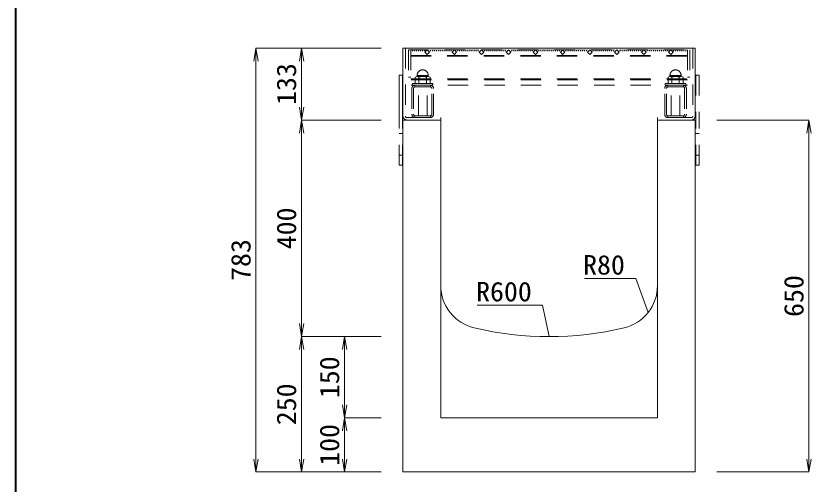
# Model space of a CAD drawing. Units: millimetres at full size. Extents: x -734 to 58102, y 49499 to 87169.
# Drawn here: x 39517 to 40986, y 77041 to 77905 of the extents above; entities that cross this region are included whole.
import ezdxf
from ezdxf.enums import TextEntityAlignment as Align

# ---------------------------------------------------------------- set-up
doc = ezdxf.new("R2010")
doc.units = ezdxf.units.MM
doc.header["$LTSCALE"] = 50
doc.linetypes.add('USER1', pattern=[1.35, 0.75, -0.6])
for name, color, linetype, lineweight in [('図枠', 7, 'Continuous', 5), ('寸法線', 7, 'Continuous', 13), ('引出線', 4, 'Continuous', 13), ('本体', 2, 'Continuous', 20), ('ｸﾞﾚｰﾁﾝｸﾞ', 7, 'USER1', 9)]:
    doc.layers.add(name, color=color, linetype=linetype, lineweight=lineweight)
doc.styles.add('ＭＳ 明朝', font='')
doc.styles.get('ＭＳ 明朝').set_extended_font_data('MS Mincho')

# ---------------------------------------------------------------- blocks, each defined once
blk = doc.blocks.new('open_arrow')
at = {"color": 0, "linetype": 'Continuous', "lineweight": -2}
blk.add_lwpolyline([(7.5, 1.25), (0, 0), (7.5, -1.25)], dxfattribs=at)

msp = doc.modelspace()

# ---------------------------------------------------------------- linework, layer by layer
at = {"layer": '図枠', "lineweight": 40}
msp.add_line((39516.87, 74575.27), (39516.87, 80115.27), dxfattribs=at)
at = {"layer": '寸法線'}
for p, q in [((39960.26, 77063.03), (39960.26, 77846.03)), ((40191.67, 77846.03), (39960.26, 77846.03)), ((40044.4, 77846.03), (40044.4, 77713.03)), ((40191.67, 77846.03), (40044.4, 77846.03)), ((40191.67, 77713.03), (40044.4, 77713.03)), ((40044.4, 77713.03), (40044.4, 77313.03)), ((40191.67, 77713.03), (40044.4, 77713.03)), ((40811.67, 77713.03), (40981.53, 77713.03)), ((40981.53, 77713.03), (40981.53, 77063.03)), ((40191.67, 77313.03), (40044.4, 77313.03)), ((40044.4, 77313.03), (40044.4, 77063.03)), ((40191.67, 77313.03), (40044.4, 77313.03)), ((40123.94, 77163.03), (40123.94, 77313.03)), ((40191.67, 77313.03), (40123.94, 77313.03)), ((40191.67, 77163.03), (40123.94, 77163.03)), ((40123.94, 77063.03), (40123.94, 77163.03)), ((40191.67, 77163.03), (40123.94, 77163.03)), ((40191.67, 77063.03), (39960.26, 77063.03)), ((40191.67, 77063.03), (40044.4, 77063.03)), ((40191.67, 77063.03), (40123.94, 77063.03)), ((40811.67, 77063.03), (40981.53, 77063.03))]:
    msp.add_line(p, q, dxfattribs=at)
at = {"layer": '引出線'}
for points in [[(40684.43, 77357.45), (40661.58, 77420.49), (40566.91, 77420.49)], [(40501.67, 77313.03), (40489.73, 77371.03), (40368.72, 77371.03)]]:
    msp.add_lwpolyline(points, dxfattribs=at)
at = {"layer": '本体'}
for p, q in [((40231.67, 77063.03), (40231.67, 77713.03)), ((40301.67, 77713.03), (40231.67, 77713.03)), ((40301.67, 77407.07), (40301.67, 77713.03)), ((40701.67, 77407.07), (40701.67, 77713.03)), ((40771.67, 77713.03), (40701.67, 77713.03)), ((40771.67, 77063.03), (40771.67, 77713.03)), ((40301.67, 77407.07), (40301.67, 77163.03)), ((40701.67, 77407.07), (40701.67, 77163.03)), ((40301.67, 77163.03), (40701.67, 77163.03)), ((40231.67, 77063.03), (40771.67, 77063.03))]:
    msp.add_line(p, q, dxfattribs=at)
for centre, radius, start, end in [((40381.67, 77407.07), 80, 180, 256.65766), ((40621.67, 77407.07), 80, 283.34233, 0), ((40501.68, 77913.03), 600, 256.65762, 283.34237)]:
    msp.add_arc(centre, radius, start, end, dxfattribs=at)
at = {"layer": 'ｸﾞﾚｰﾁﾝｸﾞ', "linetype": 'Continuous'}
for p, q in [((40231.67, 77846.03), (40771.67, 77846.03)), ((40231.67, 77846.03), (40231.67, 77720.53)), ((40771.67, 77846.03), (40771.67, 77720.53)), ((40224.67, 77796.03), (40224.67, 77713.03)), ((40224.67, 77796.03), (40230.67, 77796.03)), ((40230.67, 77796.03), (40230.67, 77713.03))]:
    msp.add_line(p, q, dxfattribs=at)
at = {"layer": 'ｸﾞﾚｰﾁﾝｸﾞ'}
for p, q in [((40236.17, 77846.03), (40236.17, 77720.53)), ((40241.67, 77842.53), (40241.67, 77792.53)), ((40246.17, 77842.53), (40246.17, 77777.53)), ((40246.17, 77842.53), (40246.17, 77792.53)), ((40248.17, 77842.53), (40249.07, 77840.43)), ((40249.07, 77840.43), (40249.97, 77842.53)), ((40251.97, 77842.53), (40252.87, 77840.43)), ((40252.87, 77840.43), (40253.77, 77842.53)), ((40255.77, 77842.53), (40256.67, 77840.43)), ((40256.67, 77840.43), (40257.57, 77842.53)), ((40259.57, 77842.53), (40260.47, 77840.43)), ((40260.47, 77840.43), (40261.37, 77842.53)), ((40263.37, 77842.53), (40264.27, 77840.43)), ((40264.27, 77840.43), (40265.17, 77842.53)), ((40267.17, 77842.53), (40268.07, 77840.43)), ((40268.07, 77840.43), (40268.97, 77842.53)), ((40270.97, 77842.53), (40271.87, 77840.43)), ((40271.87, 77840.43), (40272.77, 77842.53)), ((40276.67, 77842.53), (40272.43, 77838.29)), ((40280.92, 77838.29), (40276.67, 77842.53)), ((40281.67, 77842.53), (40282.57, 77840.43)), ((40282.57, 77840.43), (40283.47, 77842.53)), ((40285.47, 77842.53), (40286.37, 77840.43)), ((40286.37, 77840.43), (40287.27, 77842.53)), ((40289.27, 77842.53), (40290.17, 77840.43)), ((40290.17, 77840.43), (40291.07, 77842.53)), ((40293.07, 77842.53), (40293.97, 77840.43)), ((40293.97, 77840.43), (40294.87, 77842.53)), ((40296.87, 77842.53), (40297.77, 77840.43)), ((40297.77, 77840.43), (40298.67, 77842.53)), ((40300.67, 77842.53), (40301.57, 77840.43)), ((40301.57, 77840.43), (40302.47, 77842.53)), ((40304.47, 77842.53), (40305.37, 77840.43)), ((40305.37, 77840.43), (40306.27, 77842.53)), ((40308.27, 77842.53), (40309.17, 77840.43)), ((40309.17, 77840.43), (40310.07, 77842.53)), ((40312.07, 77842.53), (40312.97, 77840.43)), ((40312.97, 77840.43), (40313.87, 77842.53)), ((40315.87, 77842.53), (40316.77, 77840.43)), ((40316.77, 77840.43), (40317.67, 77842.53)), ((40319.67, 77842.53), (40320.57, 77840.43)), ((40320.57, 77840.43), (40321.47, 77842.53)), ((40326.67, 77842.53), (40322.43, 77838.29)), ((40330.92, 77838.29), (40326.67, 77842.53)), ((40331.67, 77842.53), (40332.57, 77840.43)), ((40332.57, 77840.43), (40333.47, 77842.53)), ((40335.47, 77842.53), (40336.37, 77840.43)), ((40336.37, 77840.43), (40337.27, 77842.53)), ((40339.27, 77842.53), (40340.17, 77840.43)), ((40340.17, 77840.43), (40341.07, 77842.53)), ((40343.07, 77842.53), (40343.97, 77840.43)), ((40343.97, 77840.43), (40344.87, 77842.53)), ((40346.87, 77842.53), (40347.77, 77840.43)), ((40347.77, 77840.43), (40348.67, 77842.53)), ((40350.67, 77842.53), (40351.57, 77840.43)), ((40351.57, 77840.43), (40352.47, 77842.53)), ((40354.47, 77842.53), (40355.37, 77840.43)), ((40355.37, 77840.43), (40356.27, 77842.53)), ((40358.27, 77842.53), (40359.17, 77840.43)), ((40359.17, 77840.43), (40360.07, 77842.53)), ((40362.07, 77842.53), (40362.97, 77840.43)), ((40362.97, 77840.43), (40363.87, 77842.53)), ((40365.87, 77842.53), (40366.77, 77840.43)), ((40366.77, 77840.43), (40367.67, 77842.53)), ((40369.67, 77842.53), (40370.57, 77840.43)), ((40370.57, 77840.43), (40371.47, 77842.53)), ((40376.67, 77842.53), (40372.43, 77838.29)), ((40380.92, 77838.29), (40376.67, 77842.53)), ((40381.67, 77842.53), (40382.57, 77840.43)), ((40382.57, 77840.43), (40383.47, 77842.53)), ((40385.47, 77842.53), (40386.37, 77840.43)), ((40386.37, 77840.43), (40387.27, 77842.53)), ((40389.27, 77842.53), (40390.17, 77840.43)), ((40390.17, 77840.43), (40391.07, 77842.53)), ((40393.07, 77842.53), (40393.97, 77840.43)), ((40393.97, 77840.43), (40394.87, 77842.53)), ((40396.87, 77842.53), (40397.77, 77840.43)), ((40397.77, 77840.43), (40398.67, 77842.53)), ((40400.67, 77842.53), (40401.57, 77840.43)), ((40401.57, 77840.43), (40402.47, 77842.53)), ((40404.47, 77842.53), (40405.37, 77840.43)), ((40405.37, 77840.43), (40406.27, 77842.53)), ((40408.27, 77842.53), (40409.17, 77840.43)), ((40409.17, 77840.43), (40410.07, 77842.53)), ((40412.07, 77842.53), (40412.97, 77840.43)), ((40412.97, 77840.43), (40413.87, 77842.53)), ((40415.87, 77842.53), (40416.77, 77840.43)), ((40416.77, 77840.43), (40417.67, 77842.53)), ((40419.67, 77842.53), (40420.57, 77840.43)), ((40420.57, 77840.43), (40421.47, 77842.53)), ((40426.67, 77842.53), (40422.43, 77838.29)), ((40430.92, 77838.29), (40426.67, 77842.53)), ((40431.67, 77842.53), (40432.57, 77840.43)), ((40432.57, 77840.43), (40433.47, 77842.53)), ((40435.47, 77842.53), (40436.37, 77840.43)), ((40436.37, 77840.43), (40437.27, 77842.53)), ((40439.27, 77842.53), (40440.17, 77840.43)), ((40440.17, 77840.43), (40441.07, 77842.53)), ((40443.07, 77842.53), (40443.97, 77840.43)), ((40443.97, 77840.43), (40444.87, 77842.53)), ((40446.87, 77842.53), (40447.77, 77840.43)), ((40447.77, 77840.43), (40448.67, 77842.53)), ((40450.67, 77842.53), (40451.57, 77840.43)), ((40451.57, 77840.43), (40452.47, 77842.53)), ((40454.47, 77842.53), (40455.37, 77840.43)), ((40455.37, 77840.43), (40456.27, 77842.53)), ((40458.27, 77842.53), (40459.17, 77840.43)), ((40459.17, 77840.43), (40460.07, 77842.53)), ((40462.07, 77842.53), (40462.97, 77840.43)), ((40462.97, 77840.43), (40463.87, 77842.53)), ((40465.87, 77842.53), (40466.77, 77840.43)), ((40466.77, 77840.43), (40467.67, 77842.53)), ((40469.67, 77842.53), (40470.58, 77840.43)), ((40470.58, 77840.43), (40471.47, 77842.53)), ((40476.67, 77842.53), (40472.43, 77838.29)), ((40480.92, 77838.29), (40476.67, 77842.53)), ((40481.67, 77842.53), (40482.57, 77840.43)), ((40482.57, 77840.43), (40483.47, 77842.53)), ((40485.47, 77842.53), (40486.37, 77840.43)), ((40486.37, 77840.43), (40487.27, 77842.53)), ((40489.27, 77842.53), (40490.17, 77840.43)), ((40490.17, 77840.43), (40491.07, 77842.53)), ((40493.07, 77842.53), (40493.97, 77840.43)), ((40493.97, 77840.43), (40494.87, 77842.53)), ((40496.87, 77842.53), (40497.77, 77840.43)), ((40497.77, 77840.43), (40498.67, 77842.53)), ((40500.67, 77842.53), (40501.57, 77840.43)), ((40502.67, 77842.53), (40501.78, 77840.43)), ((40505.58, 77840.43), (40504.68, 77842.53)), ((40506.47, 77842.53), (40505.58, 77840.43)), ((40509.37, 77840.43), (40508.48, 77842.53)), ((40510.27, 77842.53), (40509.37, 77840.43)), ((40513.17, 77840.43), (40512.28, 77842.53)), ((40514.08, 77842.53), (40513.17, 77840.43)), ((40516.98, 77840.43), (40516.08, 77842.53)), ((40517.87, 77842.53), (40516.98, 77840.43)), ((40520.78, 77840.43), (40519.87, 77842.53)), ((40521.67, 77842.53), (40520.78, 77840.43)), ((40522.43, 77838.29), (40526.68, 77842.53)), ((40526.68, 77842.53), (40530.92, 77838.29)), ((40532.77, 77840.43), (40531.87, 77842.53)), ((40533.68, 77842.53), (40532.77, 77840.43)), ((40536.58, 77840.43), (40535.68, 77842.53)), ((40537.48, 77842.53), (40536.58, 77840.43)), ((40540.38, 77840.43), (40539.48, 77842.53)), ((40541.28, 77842.53), (40540.38, 77840.43)), ((40544.18, 77840.43), (40543.28, 77842.53)), ((40545.08, 77842.53), (40544.18, 77840.43)), ((40547.98, 77840.43), (40547.08, 77842.53)), ((40548.88, 77842.53), (40547.98, 77840.43)), ((40551.78, 77840.43), (40550.88, 77842.53)), ((40552.68, 77842.53), (40551.78, 77840.43)), ((40555.58, 77840.43), (40554.68, 77842.53)), ((40556.48, 77842.53), (40555.58, 77840.43)), ((40559.38, 77840.43), (40558.48, 77842.53)), ((40560.28, 77842.53), (40559.38, 77840.43)), ((40563.18, 77840.43), (40562.28, 77842.53)), ((40564.08, 77842.53), (40563.18, 77840.43)), ((40566.98, 77840.43), (40566.08, 77842.53)), ((40567.88, 77842.53), (40566.98, 77840.43)), ((40570.78, 77840.43), (40569.88, 77842.53)), ((40571.68, 77842.53), (40570.78, 77840.43)), ((40572.43, 77838.29), (40576.68, 77842.53)), ((40576.68, 77842.53), (40580.92, 77838.29)), ((40582.77, 77840.43), (40581.87, 77842.53)), ((40583.68, 77842.53), (40582.77, 77840.43)), ((40586.58, 77840.43), (40585.67, 77842.53)), ((40587.48, 77842.53), (40586.58, 77840.43)), ((40590.37, 77840.43), (40589.47, 77842.53)), ((40591.28, 77842.53), (40590.37, 77840.43)), ((40594.17, 77840.43), (40593.27, 77842.53)), ((40595.08, 77842.53), (40594.17, 77840.43)), ((40597.97, 77840.43), (40597.07, 77842.53)), ((40598.88, 77842.53), (40597.97, 77840.43)), ((40601.77, 77840.43), (40600.87, 77842.53)), ((40602.68, 77842.53), (40601.77, 77840.43)), ((40605.57, 77840.43), (40604.67, 77842.53)), ((40606.48, 77842.53), (40605.57, 77840.43)), ((40609.37, 77840.43), (40608.47, 77842.53)), ((40610.28, 77842.53), (40609.37, 77840.43)), ((40613.17, 77840.43), (40612.27, 77842.53)), ((40614.08, 77842.53), (40613.17, 77840.43)), ((40616.97, 77840.43), (40616.07, 77842.53)), ((40617.88, 77842.53), (40616.97, 77840.43)), ((40620.77, 77840.43), (40619.87, 77842.53)), ((40621.67, 77842.53), (40620.77, 77840.43)), ((40622.43, 77838.29), (40626.68, 77842.53)), ((40626.68, 77842.53), (40630.92, 77838.29)), ((40632.77, 77840.43), (40631.87, 77842.53)), ((40633.68, 77842.53), (40632.77, 77840.43)), ((40636.58, 77840.43), (40635.68, 77842.53)), ((40637.48, 77842.53), (40636.58, 77840.43)), ((40640.38, 77840.43), (40639.48, 77842.53)), ((40641.28, 77842.53), (40640.38, 77840.43)), ((40644.18, 77840.43), (40643.28, 77842.53)), ((40645.08, 77842.53), (40644.18, 77840.43)), ((40647.98, 77840.43), (40647.08, 77842.53)), ((40648.87, 77842.53), (40647.98, 77840.43)), ((40651.78, 77840.43), (40650.88, 77842.53)), ((40652.68, 77842.53), (40651.78, 77840.43)), ((40655.58, 77840.43), (40654.68, 77842.53)), ((40656.48, 77842.53), (40655.58, 77840.43)), ((40659.38, 77840.43), (40658.48, 77842.53)), ((40660.28, 77842.53), (40659.38, 77840.43)), ((40663.18, 77840.43), (40662.28, 77842.53)), ((40664.08, 77842.53), (40663.18, 77840.43)), ((40666.98, 77840.43), (40666.08, 77842.53)), ((40667.88, 77842.53), (40666.98, 77840.43)), ((40670.78, 77840.43), (40669.88, 77842.53)), ((40671.68, 77842.53), (40670.78, 77840.43)), ((40672.43, 77838.29), (40676.68, 77842.53)), ((40676.68, 77842.53), (40680.92, 77838.29)), ((40682.77, 77840.43), (40681.87, 77842.53)), ((40683.68, 77842.53), (40682.77, 77840.43)), ((40686.58, 77840.43), (40685.68, 77842.53)), ((40687.48, 77842.53), (40686.58, 77840.43)), ((40690.38, 77840.43), (40689.48, 77842.53)), ((40691.28, 77842.53), (40690.38, 77840.43)), ((40694.18, 77840.43), (40693.28, 77842.53)), ((40695.08, 77842.53), (40694.18, 77840.43)), ((40697.98, 77840.43), (40697.08, 77842.53)), ((40698.88, 77842.53), (40697.98, 77840.43)), ((40701.78, 77840.43), (40700.88, 77842.53)), ((40702.68, 77842.53), (40701.78, 77840.43)), ((40705.58, 77840.43), (40704.68, 77842.53)), ((40706.48, 77842.53), (40705.58, 77840.43)), ((40709.38, 77840.43), (40708.48, 77842.53)), ((40710.28, 77842.53), (40709.38, 77840.43)), ((40713.18, 77840.43), (40712.28, 77842.53)), ((40714.08, 77842.53), (40713.18, 77840.43)), ((40716.98, 77840.43), (40716.08, 77842.53)), ((40717.88, 77842.53), (40716.98, 77840.43)), ((40720.78, 77840.43), (40719.88, 77842.53)), ((40721.68, 77842.53), (40720.78, 77840.43)), ((40722.43, 77838.29), (40726.68, 77842.53)), ((40726.68, 77842.53), (40730.92, 77838.29)), ((40731.48, 77840.43), (40730.58, 77842.53)), ((40732.38, 77842.53), (40731.48, 77840.43)), ((40735.28, 77840.43), (40734.38, 77842.53)), ((40736.18, 77842.53), (40735.28, 77840.43)), ((40739.08, 77840.43), (40738.18, 77842.53)), ((40739.98, 77842.53), (40739.08, 77840.43)), ((40742.88, 77840.43), (40741.98, 77842.53)), ((40743.78, 77842.53), (40742.88, 77840.43)), ((40746.68, 77840.43), (40745.78, 77842.53)), ((40747.58, 77842.53), (40746.68, 77840.43)), ((40750.48, 77840.43), (40749.58, 77842.53)), ((40751.38, 77842.53), (40750.48, 77840.43)), ((40754.28, 77840.43), (40753.38, 77842.53)), ((40755.18, 77842.53), (40754.28, 77840.43)), ((40757.18, 77842.53), (40757.18, 77777.53)), ((40757.18, 77842.53), (40757.18, 77792.53)), ((40761.68, 77842.53), (40761.68, 77792.53)), ((40767.17, 77846.03), (40767.17, 77720.53)), ((40246.17, 77832.53), (40757.18, 77832.53)), ((40246.17, 77831.03), (40757.18, 77831.03)), ((40272.43, 77838.29), (40276.67, 77834.05)), ((40276.67, 77834.05), (40280.92, 77838.29)), ((40322.43, 77838.29), (40326.67, 77834.05)), ((40326.67, 77834.05), (40330.92, 77838.29)), ((40372.43, 77838.29), (40376.67, 77834.05)), ((40376.67, 77834.05), (40380.92, 77838.29)), ((40422.43, 77838.29), (40426.67, 77834.05)), ((40426.67, 77834.05), (40430.92, 77838.29)), ((40472.43, 77838.29), (40476.67, 77834.05)), ((40476.67, 77834.05), (40480.92, 77838.29)), ((40526.68, 77834.05), (40522.43, 77838.29)), ((40530.92, 77838.29), (40526.68, 77834.05)), ((40576.68, 77834.05), (40572.43, 77838.29)), ((40580.92, 77838.29), (40576.68, 77834.05)), ((40626.68, 77834.05), (40622.43, 77838.29)), ((40630.92, 77838.29), (40626.68, 77834.05)), ((40676.68, 77834.05), (40672.43, 77838.29)), ((40680.92, 77838.29), (40676.68, 77834.05)), ((40726.68, 77834.05), (40722.43, 77838.29)), ((40730.92, 77838.29), (40726.68, 77834.05)), ((40257.79, 77795.53), (40278.56, 77795.53)), ((40257.79, 77793.53), (40257.79, 77795.53)), ((40278.56, 77795.53), (40278.56, 77793.53)), ((40745.56, 77795.53), (40724.79, 77795.53)), ((40724.79, 77795.53), (40724.79, 77793.53)), ((40745.56, 77793.53), (40745.56, 77795.53)), ((40772.67, 77796.03), (40772.67, 77713.03)), ((40778.67, 77796.03), (40772.67, 77796.03)), ((40778.67, 77796.03), (40778.67, 77713.03)), ((40241.67, 77792.53), (40246.17, 77792.53)), ((40246.17, 77789.03), (40757.18, 77789.03)), ((40757.18, 77787.53), (40246.17, 77787.53)), ((40249.17, 77780.53), (40287.17, 77780.53)), ((40249.17, 77780.53), (40268.17, 77780.53)), ((40249.17, 77777.53), (40249.17, 77780.53)), ((40254.32, 77792.33), (40257.79, 77793.53)), ((40254.32, 77780.53), (40254.32, 77792.33)), ((40268.17, 77780.53), (40254.32, 77780.53)), ((40257.79, 77793.53), (40261.25, 77792.33)), ((40278.56, 77793.53), (40257.79, 77793.53)), ((40261.25, 77792.33), (40268.17, 77793.53)), ((40261.25, 77780.53), (40261.25, 77792.33)), ((40268.17, 77780.53), (40261.25, 77780.53)), ((40268.17, 77793.53), (40275.1, 77792.33)), ((40282.02, 77780.53), (40268.17, 77780.53)), ((40275.1, 77792.33), (40278.56, 77793.53)), ((40275.1, 77792.33), (40275.1, 77780.53)), ((40278.56, 77793.53), (40282.02, 77792.33)), ((40282.02, 77792.33), (40282.02, 77780.53)), ((40287.17, 77780.53), (40287.17, 77777.53)), ((40754.17, 77780.53), (40716.17, 77780.53)), ((40716.17, 77780.53), (40716.17, 77777.53)), ((40724.79, 77793.53), (40721.33, 77792.33)), ((40721.33, 77792.33), (40721.33, 77780.53)), ((40721.33, 77780.53), (40735.17, 77780.53)), ((40728.25, 77792.33), (40724.79, 77793.53)), ((40724.79, 77793.53), (40745.56, 77793.53)), ((40735.17, 77793.53), (40728.25, 77792.33)), ((40728.25, 77792.33), (40728.25, 77780.53)), ((40742.1, 77792.33), (40735.17, 77793.53)), ((40735.17, 77780.53), (40749.02, 77780.53)), ((40754.17, 77780.53), (40735.17, 77780.53)), ((40735.17, 77780.53), (40742.1, 77780.53)), ((40745.56, 77793.53), (40742.1, 77792.33)), ((40742.1, 77780.53), (40742.1, 77792.33)), ((40749.02, 77792.33), (40745.56, 77793.53)), ((40749.02, 77780.53), (40749.02, 77792.33)), ((40754.17, 77777.53), (40754.17, 77780.53)), ((40761.68, 77792.53), (40757.18, 77792.53)), ((40757.18, 77777.53), (40246.17, 77777.53)), ((40248.17, 77771.13), (40248.17, 77723.93)), ((40287.17, 77777.53), (40249.17, 77777.53)), ((40251.37, 77771.13), (40251.37, 77723.93)), ((40253.67, 77777.47), (40253.67, 77774.2)), ((40281.77, 77777.53), (40254.57, 77777.53)), ((40281.77, 77777.53), (40254.57, 77777.53)), ((40281.77, 77777.53), (40254.57, 77777.53)), ((40281.77, 77774.33), (40254.57, 77774.33)), ((40260.17, 77720.73), (40260.17, 77777.53)), ((40260.17, 77777.53), (40276.17, 77777.53)), ((40276.17, 77720.73), (40276.17, 77777.53)), ((40282.67, 77777.47), (40282.67, 77774.2)), ((40284.97, 77723.93), (40284.97, 77771.13)), ((40288.17, 77723.93), (40288.17, 77771.13)), ((40715.18, 77723.93), (40715.18, 77771.13)), ((40716.17, 77777.53), (40754.17, 77777.53)), ((40718.38, 77723.93), (40718.38, 77771.13)), ((40720.67, 77777.47), (40720.67, 77774.2)), ((40721.57, 77777.53), (40748.78, 77777.53)), ((40721.57, 77777.53), (40748.77, 77777.53)), ((40721.57, 77774.33), (40748.78, 77774.33)), ((40721.58, 77777.53), (40748.78, 77777.53)), ((40727.17, 77720.73), (40727.17, 77777.53)), ((40743.18, 77777.53), (40727.17, 77777.53)), ((40743.18, 77720.73), (40743.18, 77777.53)), ((40749.67, 77777.47), (40749.67, 77774.2)), ((40751.97, 77771.13), (40751.97, 77723.93)), ((40755.18, 77771.13), (40755.18, 77723.93)), ((40224.67, 77630.03), (40224.67, 77713.03)), ((40230.68, 77630.03), (40230.68, 77713.03)), ((40239.17, 77717.53), (40301.67, 77717.53)), ((40253.67, 77720.86), (40253.67, 77717.59)), ((40254.57, 77720.73), (40281.77, 77720.73)), ((40254.57, 77717.53), (40281.77, 77717.53)), ((40282.67, 77720.86), (40282.67, 77717.59)), ((40301.67, 77717.53), (40301.67, 77713.03)), ((40764.17, 77717.53), (40701.67, 77717.53)), ((40701.67, 77717.53), (40701.67, 77713.03)), ((40720.67, 77720.86), (40720.67, 77717.59)), ((40748.78, 77720.73), (40721.57, 77720.73)), ((40748.78, 77717.53), (40721.57, 77717.53)), ((40749.67, 77720.86), (40749.67, 77717.59)), ((40772.67, 77630.03), (40772.67, 77713.03)), ((40778.67, 77630.03), (40778.67, 77713.03)), ((40224.67, 77688.03), (40230.67, 77688.03)), ((40772.68, 77688.03), (40778.68, 77688.03)), ((40224.67, 77648.03), (40230.67, 77648.03)), ((40772.68, 77648.03), (40778.68, 77648.03)), ((40224.67, 77630.03), (40230.68, 77630.03)), ((40778.67, 77630.03), (40772.67, 77630.03))]:
    msp.add_line(p, q, dxfattribs=at)
at = {"layer": 'ｸﾞﾚｰﾁﾝｸﾞ', "lineweight": 5}
msp.add_line((40241.67, 77842.53), (40761.68, 77842.53), dxfattribs=at)
at = {"layer": 'ｸﾞﾚｰﾁﾝｸﾞ'}
for centre, radius, start, end in [((40268.17, 77795.53), 10.25, 0, 180), ((40735.17, 77795.53), 10.25, 0, 180), ((40254.57, 77771.13), 6.4, 90, 180), ((40254.57, 77771.13), 3.2, 90, 180), ((40281.77, 77771.13), 6.4, 0, 90), ((40281.77, 77771.13), 3.2, 0, 90), ((40721.57, 77771.13), 6.4, 90, 180), ((40721.57, 77771.13), 3.2, 90, 180), ((40748.78, 77771.13), 6.4, 0, 90), ((40748.78, 77771.13), 3.2, 0, 90), ((40254.57, 77723.93), 6.4, 180, 270), ((40254.57, 77723.93), 3.2, 180, 270), ((40281.77, 77723.93), 6.4, 270, 0), ((40281.77, 77723.93), 3.2, 270, 0), ((40721.57, 77723.93), 6.4, 180, 270), ((40721.57, 77723.93), 3.2, 180, 270), ((40748.78, 77723.93), 6.4, 270, 0), ((40748.78, 77723.93), 3.2, 270, 0), ((40239.17, 77720.53), 7.5, 180, 270), ((40239.17, 77720.53), 3, 180, 270), ((40764.17, 77720.53), 7.5, 270, 0), ((40764.17, 77720.53), 3, 270, 0)]:
    msp.add_arc(centre, radius, start, end, dxfattribs=at)

# ---------------------------------------------------------------- block references
at = {"layer": '寸法線', "xscale": 3.2, "yscale": 3.2}
for p, rotation in [((39960.26, 77846.03), 270), ((40044.4, 77846.03), 270), ((40044.4, 77713.03), 90), ((40044.4, 77713.03), 270), ((40981.53, 77713.03), 270), ((40044.4, 77313.03), 90), ((40044.4, 77313.03), 270), ((40123.94, 77313.03), 270), ((40123.94, 77163.03), 90), ((40123.94, 77163.03), 270), ((39960.26, 77063.03), 90), ((40044.4, 77063.03), 90), ((40123.94, 77063.03), 90), ((40981.53, 77063.03), 90)]:
    msp.add_blockref('open_arrow', p, dxfattribs=dict(at, rotation=rotation))
at = {"layer": '引出線', "xscale": 0.16, "yscale": 0.16}
for p, rotation in [((40684.43, 77357.45), 109.9), ((40501.67, 77313.03), 101.6)]:
    msp.add_blockref('open_arrow', p, dxfattribs=dict(at, rotation=rotation))

# ---------------------------------------------------------------- texts
at = {"layer": '寸法線', "style": 'ＭＳ 明朝', "width": 1.05}
for s, p in [('133', (40016.4, 77779.53)), ('400', (40016.4, 77513.03)), ('783', (39932.26, 77454.53)), ('650', (40953.53, 77388.03)), ('150', (40095.94, 77238.03)), ('250', (40016.4, 77188.03)), ('100', (40095.94, 77113.03))]:
    msp.add_text(s, height=36.03, rotation=90, dxfattribs=at).set_placement(p, align=Align.MIDDLE_CENTER)
at = {"layer": '引出線', "style": 'ＭＳ 明朝', "width": 1.05}
for s, p in [('R80', (40641.58, 77463.69)), ('R600', (40469.73, 77414.23))]:
    msp.add_text(s, height=36.03, dxfattribs=at).set_placement(p, align=Align.TOP_RIGHT)

doc.saveas('drawing.dxf')
